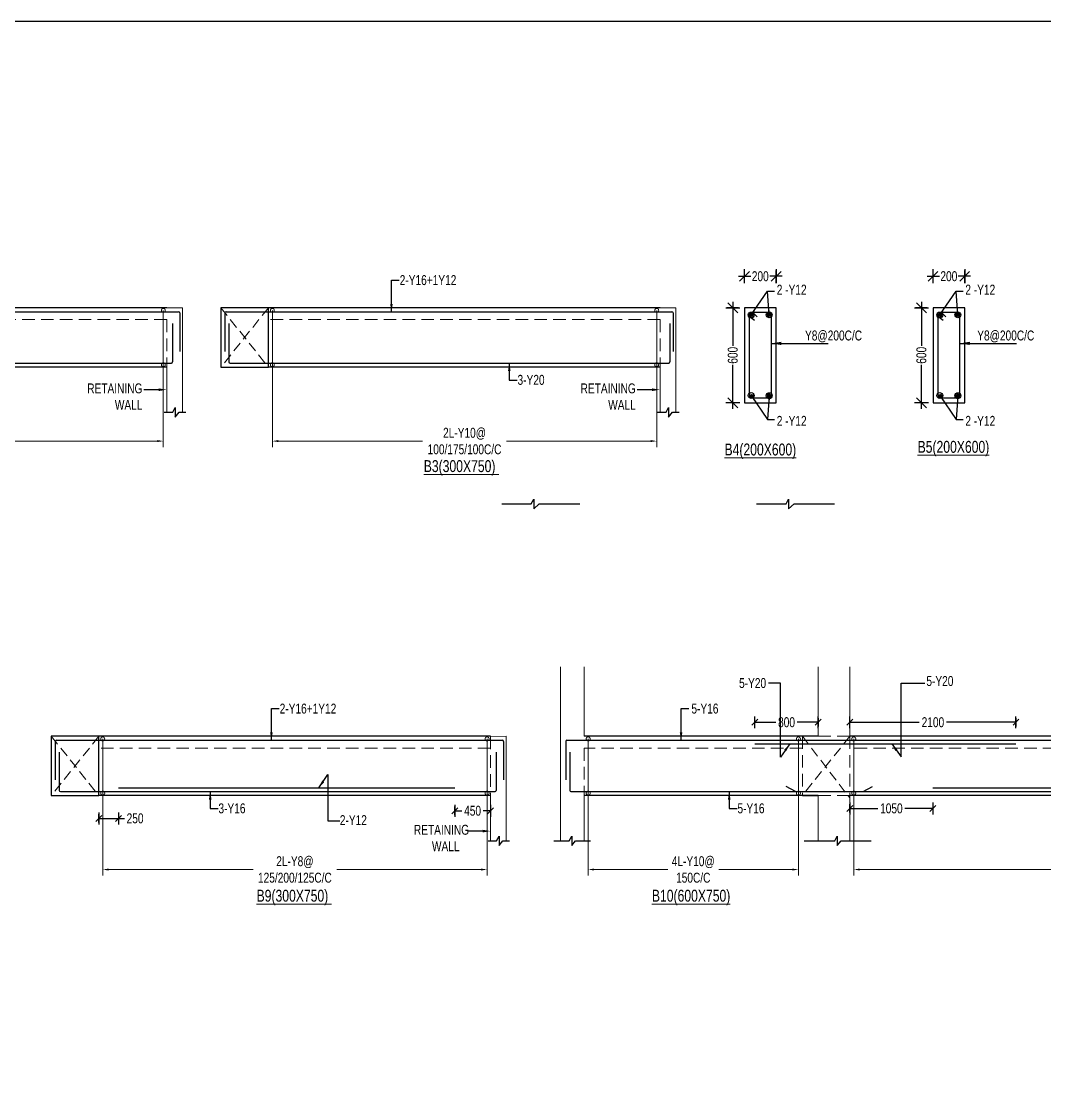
# Model space of a CAD drawing. Header units: millimetres. Extents: x 39642 to 123571, y 2620 to 56435.
# Drawn here: x 56546 to 69481, y 42981 to 56435 of the extents above; entities that cross this region are included whole.
import ezdxf

# ---------------------------------------------------------------- set-up
doc = ezdxf.new("R2010")
doc.units = ezdxf.units.MM
for name, pattern in [('CONTINOUS', [0]), ('CONTINU', [0]), ('HIDDEN', [9.525, 6.35, -3.175])]:
    doc.linetypes.add(name, pattern=pattern)
for name, color, linetype in [('-S-ARROW', 253, 'Continuous'), ('-S-DIM', 251, 'Continuous'), ('-S-FOOT-DIM', 8, 'Continuous'), ('-S-MISC', 8, 'Continuous'), ('-STR-BEAM', 7, 'CONTINU'), ('-STR-REINF', 3, 'Continuous'), ('-STR-TEXT', 6, 'Continuous'), ('BEAM', 7, 'Continuous'), ('dim', 8, 'Continuous'), ('rein', 3, 'Continuous'), ('S- Structural', 5, 'Continuous'), ('Text', 6, 'Continuous')]:
    doc.layers.add(name, color=color, linetype=linetype)
for name, color, linetype, lineweight in [('-S-STIRUP', 11, 'Continuous', 9), ('-STR-COLUMN', 5, 'HIDDEN', 13), ('-STR-RF-DIM', 252, 'CONTINOUS', 20), ('Elevation-1', 41, 'Continuous', 20), ('S-BEAM-IDEN', 2, 'Continuous', 9), ('SEC TEXT', 9, 'Continuous', 18), ('SLAB LINE', 254, 'HIDDEN', 20)]:
    doc.layers.add(name, color=color, linetype=linetype, lineweight=lineweight)
doc.styles.add('BEAM-LS', font='romans.shx', dxfattribs={"width": 0.8})
doc.styles.add('EL', font='swisscl.ttf')
doc.styles.add('SOBHA', font='swisscl.ttf')
doc.styles.add('sobha.sed', font='swisscl.ttf')
doc.dimstyles.new('S-25', dxfattribs={"dimscale": 25, "dimtxt": 2.5, "dimasz": 1.5, "dimexe": 0.25, "dimexo": 0.5, "dimgap": 0.1, "dimtad": 0, "dimdec": 0, "dimrnd": 0.0005, "dimzin": 0, "dimdsep": 46, "dimtxsty": 'SOBHA', "dimblk": 'OBLIQUE', "dimcen": 0.09, "dimclrd": 8, "dimclre": 8, "dimclrt": 6, "dimadec": 0, "dimazin": 0, "dimtfac": 1, "dimtdec": 0, "dimtofl": 0, "dimtmove": 0, "dimatfit": 3, "dimfxl": 0.18, "dimtolj": 1, "dimtzin": 0, "dimlwd": -1, "dimlwe": -1, "dimarcsym": 0})
doc.dimstyles.new('S-25L', dxfattribs={"dimscale": 25, "dimtxt": 2.5, "dimasz": 2.5, "dimexe": 1.5, "dimexo": 1.5, "dimgap": 0.2, "dimtad": 0, "dimdec": 0, "dimrnd": 0.0005, "dimzin": 0, "dimdsep": 46, "dimtxsty": 'sobha.sed', "dimblk": 'OBLIQUE', "dimcen": 0.09, "dimdle": 1.5, "dimclrd": 8, "dimclre": 8, "dimclrt": 6, "dimadec": 0, "dimazin": 0, "dimtfac": 1, "dimtdec": 0, "dimtofl": 0, "dimtmove": 1, "dimatfit": 3, "dimfxl": 0.18, "dimtolj": 1, "dimtzin": 0, "dimlwd": -1, "dimlwe": -1, "dimarcsym": 0})
doc.dimstyles.new('S-50', dxfattribs={"dimscale": 50, "dimtxt": 2.5, "dimasz": 1.25, "dimexe": 1, "dimexo": 1, "dimgap": 0.5, "dimtad": 1, "dimdec": 0, "dimrnd": 0.0005, "dimzin": 0, "dimdsep": 46, "dimtxsty": 'EL', "dimblk": 'ARCHTICK', "dimcen": 0.09, "dimdle": 1.5, "dimclrd": 251, "dimclre": 251, "dimclrt": 6, "dimadec": 0, "dimazin": 0, "dimtfac": 1, "dimtdec": 0, "dimtofl": 0, "dimtmove": 0, "dimatfit": 3, "dimfxl": 2, "dimtolj": 1, "dimtzin": 0, "dimlwd": -1, "dimlwe": -1, "dimarcsym": 0})
doc.dimstyles.new('S-DIM50', dxfattribs={"dimscale": 50, "dimtxt": 2.5, "dimasz": 1.5, "dimexe": 1.5, "dimexo": 1, "dimgap": 0.5, "dimtad": 0, "dimdec": 0, "dimzin": 0, "dimdsep": 46, "dimtxsty": 'SOBHA', "dimcen": 0.09, "dimclrd": 256, "dimclre": 256, "dimclrt": 6, "dimadec": 5, "dimazin": 0, "dimtfac": 1, "dimtdec": 0, "dimtofl": 0, "dimtmove": 0, "dimatfit": 3, "dimfxl": 0.18, "dimtolj": 1, "dimtzin": 0, "dimlwd": -1, "dimlwe": -1, "dimarcsym": 0})
doc.dimstyles.new('STIRUP', dxfattribs={"dimscale": 50, "dimtxt": 2.5, "dimasz": 2.2, "dimexe": 0, "dimexo": 0, "dimgap": 0.5, "dimtad": 0, "dimdec": 0, "dimzin": 0, "dimdsep": 46, "dimtxsty": 'BEAM-LS', "dimblk": 'DOTSMALL', "dimcen": 0.09, "dimclrd": 256, "dimclre": 256, "dimclrt": 256, "dimadec": 5, "dimazin": 0, "dimtfac": 1, "dimtdec": 0, "dimtofl": 0, "dimtmove": 0, "dimatfit": 3, "dimldrblk": 'DOTSMALL', "dimfxl": 0, "dimfxlon": 1, "dimtolj": 1, "dimtzin": 0, "dimlwd": -1, "dimlwe": -1, "dimarcsym": 0})

# ---------------------------------------------------------------- blocks, each defined once
blk = doc.blocks.new('_DotSmall')
at = {"color": 0, "linetype": 'ByBlock', "const_width": 0.5}
blk.add_lwpolyline([(-0.0625, 0, 1), (0.0625, 0, 1)], format="xyb", close=True, dxfattribs=at)
blk = doc.blocks.new('*D26')
at = {"layer": '-S-STIRUP', "ltscale": 100, "transparency": 16777216}
blk.add_line((58341, 52094), (58341, 52781), dxfattribs=at)
at = {"layer": '-S-STIRUP', "linetype": 'CONTINU', "ltscale": 100, "transparency": 16777216, "xscale": 100, "yscale": 100, "zscale": 100}
for p, rotation in [((58341, 52781), 90), ((58341, 52094), 270)]:
    blk.add_blockref('_DotSmall', p, dxfattribs=dict(at, rotation=rotation))
blk = doc.blocks.new('*D28')
at = {"layer": '-STR-RF-DIM', "transparency": 16777216}
for p, q in [((53483, 52175), (53483, 51054)), ((58341, 52130), (58341, 51054)), ((53558, 51129), (55398, 51129)), ((58266, 51129), (56426, 51129))]:
    blk.add_line(p, q, dxfattribs=at)
for points in [[(53558, 51142), (53558, 51117), (53483, 51129)], [(58266, 51142), (58266, 51117), (58341, 51129)]]:
    blk.add_solid(points, dxfattribs=at)
at = {"layer": '-STR-RF-DIM', "color": 6, "transparency": 16777216, "insert": (55912, 51129), "char_height": 125, "attachment_point": 5, "style": 'SOBHA'}
blk.add_mtext('\\A1;2L-Y8@200C/C', dxfattribs=at)
blk = doc.blocks.new('*D29')
at = {"layer": '-S-STIRUP', "ltscale": 100, "transparency": 16777216}
blk.add_line((64577, 52094), (64577, 52781), dxfattribs=at)
at = {"layer": '-S-STIRUP', "linetype": 'CONTINU', "ltscale": 100, "transparency": 16777216, "xscale": 100, "yscale": 100, "zscale": 100}
for p, rotation in [((64577, 52781), 90), ((64577, 52094), 270)]:
    blk.add_blockref('_DotSmall', p, dxfattribs=dict(at, rotation=rotation))
blk = doc.blocks.new('*D30')
at = {"layer": '-S-STIRUP', "ltscale": 100, "transparency": 16777216}
blk.add_line((59719, 52094), (59719, 52781), dxfattribs=at)
at = {"layer": '-S-STIRUP', "linetype": 'CONTINU', "ltscale": 100, "transparency": 16777216, "xscale": 100, "yscale": 100, "zscale": 100}
for p, rotation in [((59719, 52781), 90), ((59719, 52094), 270)]:
    blk.add_blockref('_DotSmall', p, dxfattribs=dict(at, rotation=rotation))
blk = doc.blocks.new('_ArchTick')
at = {"color": 0, "linetype": 'ByBlock', "const_width": 0.15}
blk.add_lwpolyline([(-0.5, -0.5), (0.5, 0.5)], dxfattribs=at)
blk = doc.blocks.new('*D31')
at = {"layer": '-STR-RF-DIM', "transparency": 16777216}
for p, q in [((59719, 52175), (59719, 51054)), ((64577, 52130), (64577, 51054)), ((59794, 51129), (61618, 51129)), ((64502, 51129), (62677, 51129))]:
    blk.add_line(p, q, dxfattribs=at)
for points in [[(59794, 51142), (59794, 51117), (59719, 51129)], [(64502, 51142), (64502, 51117), (64577, 51129)]]:
    blk.add_solid(points, dxfattribs=at)
at = {"layer": '-STR-RF-DIM', "color": 6, "transparency": 16777216, "insert": (62148, 51129), "char_height": 125, "attachment_point": 5, "style": 'SOBHA'}
blk.add_mtext('\\A1;2L-Y10@\\P100/175/100C/C', dxfattribs=at)
blk = doc.blocks.new('_Oblique')
at = {"color": 0, "linetype": 'ByBlock', "lineweight": -2}
for p, q in [((-0.5, -0.5), (0.5, 0.5)), ((0, 0.71), (0, -0.71))]:
    blk.add_line(p, q, dxfattribs=at)
blk = doc.blocks.new('*D9')
at = {"layer": '-S-FOOT-DIM', "color": 8, "transparency": 16777216}
for p, q in [((25416254.1, 12212074.9), (25416332, 12212074.9)), ((25416529.1, 12212074.9), (25416451.1, 12212074.9))]:
    blk.add_line(p, q, dxfattribs=at)
at = {"layer": '-S-FOOT-DIM', "color": 8, "linetype": 'Continuous', "transparency": 16777216}
for p, q in [((25416291.6, 12212032), (25416291.6, 12212112.4)), ((25416491.6, 12212032), (25416491.6, 12212112.4))]:
    blk.add_line(p, q, dxfattribs=at)
at = {"layer": '-S-FOOT-DIM', "color": 8, "transparency": 16777216, "xscale": 62.5, "yscale": 62.5, "zscale": 62.5, "rotation": 180}
blk.add_blockref('_Oblique', (25416291.6, 12212074.9), dxfattribs=at)
at = {"layer": '-S-FOOT-DIM', "color": 8, "transparency": 16777216, "xscale": 62.5, "yscale": 62.5, "zscale": 62.5}
blk.add_blockref('_Oblique', (25416491.6, 12212074.9), dxfattribs=at)
at = {"layer": '-S-FOOT-DIM', "color": 6, "transparency": 16777216, "insert": (25416391.6, 12212074.9), "char_height": 62.5, "attachment_point": 5, "style": 'sobha.sed'}
blk.add_mtext('\\A1;200', dxfattribs=at)
blk = doc.blocks.new('*D8')
at = {"layer": '-S-FOOT-DIM', "color": 8, "linetype": 'Continuous', "transparency": 16777216}
for p, q in [((25416254.1, 12211875.7), (25416180.5, 12211875.7)), ((25416254.1, 12211275.7), (25416180.5, 12211275.7))]:
    blk.add_line(p, q, dxfattribs=at)
at = {"layer": '-S-FOOT-DIM', "color": 8, "transparency": 16777216}
for p, q in [((25416218, 12211913.2), (25416218, 12211635.5)), ((25416218, 12211238.2), (25416218, 12211516))]:
    blk.add_line(p, q, dxfattribs=at)
at = {"layer": '-S-FOOT-DIM', "color": 8, "transparency": 16777216, "xscale": 62.5, "yscale": 62.5, "zscale": 62.5}
for p, rotation in [((25416218, 12211875.7), 90), ((25416218, 12211275.7), 270)]:
    blk.add_blockref('_Oblique', p, dxfattribs=dict(at, rotation=rotation))
at = {"layer": '-S-FOOT-DIM', "color": 6, "transparency": 16777216, "insert": (25416218, 12211575.7), "char_height": 62.5, "attachment_point": 5, "rotation": 90, "style": 'sobha.sed'}
blk.add_mtext('\\A1;600', dxfattribs=at)
blk = doc.blocks.new('*D10')
at = {"layer": '-S-FOOT-DIM', "color": 8, "linetype": 'Continuous', "transparency": 16777216}
for p, q in [((117.8, 1091.7), (117.8, 1172.1)), ((317.8, 1091.7), (317.8, 1172.1))]:
    blk.add_line(p, q, dxfattribs=at)
at = {"layer": '-S-FOOT-DIM', "color": 8, "transparency": 16777216}
for p, q in [((80.3, 1134.6), (158.2, 1134.6)), ((355.3, 1134.6), (277.4, 1134.6))]:
    blk.add_line(p, q, dxfattribs=at)
at = {"layer": '-S-FOOT-DIM', "color": 8, "transparency": 16777216, "xscale": 62.5, "yscale": 62.5, "zscale": 62.5, "rotation": 180}
blk.add_blockref('_Oblique', (117.8, 1134.6), dxfattribs=at)
at = {"layer": '-S-FOOT-DIM', "color": 8, "transparency": 16777216, "xscale": 62.5, "yscale": 62.5, "zscale": 62.5}
blk.add_blockref('_Oblique', (317.8, 1134.6), dxfattribs=at)
at = {"layer": '-S-FOOT-DIM', "color": 6, "transparency": 16777216, "insert": (217.8, 1134.6), "char_height": 62.5, "attachment_point": 5, "style": 'sobha.sed'}
blk.add_mtext('\\A1;200', dxfattribs=at)
blk = doc.blocks.new('*D11')
at = {"layer": '-S-FOOT-DIM', "color": 8, "transparency": 16777216}
for p, q in [((44.2, 972.9), (44.2, 695.2)), ((44.2, 297.9), (44.2, 575.7))]:
    blk.add_line(p, q, dxfattribs=at)
at = {"layer": '-S-FOOT-DIM', "color": 8, "linetype": 'Continuous', "transparency": 16777216}
for p, q in [((80.3, 935.4), (6.7, 935.4)), ((80.3, 335.4), (6.7, 335.4))]:
    blk.add_line(p, q, dxfattribs=at)
at = {"layer": '-S-FOOT-DIM', "color": 8, "transparency": 16777216, "xscale": 62.5, "yscale": 62.5, "zscale": 62.5}
for p, rotation in [((44.2, 935.4), 90), ((44.2, 335.4), 270)]:
    blk.add_blockref('_Oblique', p, dxfattribs=dict(at, rotation=rotation))
at = {"layer": '-S-FOOT-DIM', "color": 6, "transparency": 16777216, "insert": (44.2, 635.4), "char_height": 62.5, "attachment_point": 5, "rotation": 90, "style": 'sobha.sed'}
blk.add_mtext('\\A1;600', dxfattribs=at)
blk = doc.blocks.new('*D60')
at = {"layer": '-S-STIRUP', "ltscale": 100, "transparency": 16777216}
blk.add_line((62433, 46679), (62433, 47365), dxfattribs=at)
at = {"layer": '-S-STIRUP', "linetype": 'CONTINU', "ltscale": 100, "transparency": 16777216, "xscale": 100, "yscale": 100, "zscale": 100}
for p, rotation in [((62433, 47365), 90), ((62433, 46679), 270)]:
    blk.add_blockref('_DotSmall', p, dxfattribs=dict(at, rotation=rotation))
blk = doc.blocks.new('*D61')
at = {"layer": '-S-STIRUP', "ltscale": 100, "transparency": 16777216}
blk.add_line((57575, 46679), (57575, 47365), dxfattribs=at)
at = {"layer": '-S-STIRUP', "linetype": 'CONTINU', "ltscale": 100, "transparency": 16777216, "xscale": 100, "yscale": 100, "zscale": 100}
for p, rotation in [((57575, 47365), 90), ((57575, 46679), 270)]:
    blk.add_blockref('_DotSmall', p, dxfattribs=dict(at, rotation=rotation))
blk = doc.blocks.new('*D62')
at = {"layer": '-STR-RF-DIM', "transparency": 16777216}
for p, q in [((57575, 46760), (57575, 45639)), ((62433, 46714), (62433, 45639)), ((57650, 45714), (59475, 45714)), ((62358, 45714), (60534, 45714))]:
    blk.add_line(p, q, dxfattribs=at)
for points in [[(57650, 45726), (57650, 45701), (57575, 45714)], [(62358, 45726), (62358, 45701), (62433, 45714)]]:
    blk.add_solid(points, dxfattribs=at)
at = {"layer": '-STR-RF-DIM', "color": 6, "transparency": 16777216, "insert": (60004, 45714), "char_height": 125, "attachment_point": 5, "style": 'SOBHA'}
blk.add_mtext('\\A1;2L-Y8@\\P125/200/125C/C', dxfattribs=at)
blk = doc.blocks.new('*D63')
at = {"layer": '-S-DIM', "transparency": 16777216}
for p, q in [((62025, 46531), (62025, 46381)), ((62025, 46456), (62115, 46456)), ((62475, 46456), (62385, 46456)), ((62475, 46531), (62475, 46381))]:
    blk.add_line(p, q, dxfattribs=at)
at = {"layer": '-S-DIM', "transparency": 16777216, "xscale": 75, "yscale": 75, "zscale": 75, "rotation": 180}
blk.add_blockref('_Oblique', (62025, 46456), dxfattribs=at)
at = {"layer": '-S-DIM', "transparency": 16777216, "xscale": 75, "yscale": 75, "zscale": 75}
blk.add_blockref('_Oblique', (62475, 46456), dxfattribs=at)
at = {"layer": '-S-DIM', "color": 6, "transparency": 16777216, "insert": (62250, 46456), "char_height": 125, "attachment_point": 5, "style": 'SOBHA'}
blk.add_mtext('\\A1;450', dxfattribs=at)
blk = doc.blocks.new('*D64')
at = {"layer": '-S-DIM', "transparency": 16777216}
for p, q in [((57525, 46435), (57525, 46285)), ((57775, 46435), (57775, 46285)), ((57525, 46360), (57775, 46360)), ((57775, 46360), (57850, 46360))]:
    blk.add_line(p, q, dxfattribs=at)
at = {"layer": '-S-DIM', "transparency": 16777216, "xscale": 75, "yscale": 75, "zscale": 75, "rotation": 180}
blk.add_blockref('_Oblique', (57525, 46360), dxfattribs=at)
at = {"layer": '-S-DIM', "transparency": 16777216, "xscale": 75, "yscale": 75, "zscale": 75}
blk.add_blockref('_Oblique', (57775, 46360), dxfattribs=at)
at = {"layer": '-S-DIM', "color": 6, "transparency": 16777216, "insert": (57984, 46360), "char_height": 125, "attachment_point": 5, "style": 'SOBHA'}
blk.add_mtext('\\A1;250', dxfattribs=at)
blk = doc.blocks.new('A$Cd5a942ff')
at = {"layer": '-S-ARROW'}
blk.add_lwpolyline([(187, 0), (0, 0), (0, 0)], dxfattribs=at)
blk.add_solid([(187, -17), (287, 0), (187, 17)], dxfattribs=at)
blk = doc.blocks.new('*D66')
at = {"layer": '-S-STIRUP', "ltscale": 100, "transparency": 16777216}
blk.add_line((67068, 46679), (67068, 47365), dxfattribs=at)
at = {"layer": '-S-STIRUP', "linetype": 'CONTINU', "ltscale": 100, "transparency": 16777216, "xscale": 100, "yscale": 100, "zscale": 100}
for p, rotation in [((67068, 47365), 90), ((67068, 46679), 270)]:
    blk.add_blockref('_DotSmall', p, dxfattribs=dict(at, rotation=rotation))
blk = doc.blocks.new('*D67')
at = {"layer": '-STR-RF-DIM', "transparency": 16777216}
for p, q in [((67068, 46760), (67068, 45639)), ((74926, 46714), (74926, 45639)), ((67143, 45714), (70467, 45714)), ((74851, 45714), (71526, 45714))]:
    blk.add_line(p, q, dxfattribs=at)
for points in [[(67143, 45726), (67143, 45701), (67068, 45714)], [(74851, 45726), (74851, 45701), (74926, 45714)]]:
    blk.add_solid(points, dxfattribs=at)
at = {"layer": '-STR-RF-DIM', "color": 6, "transparency": 16777216, "insert": (70997, 45714), "char_height": 125, "attachment_point": 5, "style": 'SOBHA'}
blk.add_mtext('\\A1;4L-Y12@\\P100/125/100C/C', dxfattribs=at)
blk = doc.blocks.new('*D68')
at = {"layer": '-S-DIM', "transparency": 16777216}
for p, q in [((67018, 47500), (67018, 47650)), ((69118, 47500), (69118, 47650)), ((67018, 47575), (67894, 47575)), ((69118, 47575), (68241, 47575))]:
    blk.add_line(p, q, dxfattribs=at)
at = {"layer": '-S-DIM', "transparency": 16777216, "xscale": 75, "yscale": 75, "zscale": 75, "rotation": 180}
blk.add_blockref('_Oblique', (67018, 47575), dxfattribs=at)
at = {"layer": '-S-DIM', "transparency": 16777216, "xscale": 75, "yscale": 75, "zscale": 75}
blk.add_blockref('_Oblique', (69118, 47575), dxfattribs=at)
at = {"layer": '-S-DIM', "color": 6, "transparency": 16777216, "insert": (68068, 47575), "char_height": 125, "attachment_point": 5, "style": 'SOBHA'}
blk.add_mtext('\\A1;2100', dxfattribs=at)
blk = doc.blocks.new('*D70')
at = {"layer": '-S-DIM', "transparency": 16777216}
for p, q in [((67018, 46561), (67018, 46411)), ((68068, 46561), (68068, 46411)), ((67018, 46486), (67371, 46486)), ((68068, 46486), (67715, 46486))]:
    blk.add_line(p, q, dxfattribs=at)
at = {"layer": '-S-DIM', "transparency": 16777216, "xscale": 75, "yscale": 75, "zscale": 75, "rotation": 180}
blk.add_blockref('_Oblique', (67018, 46486), dxfattribs=at)
at = {"layer": '-S-DIM', "transparency": 16777216, "xscale": 75, "yscale": 75, "zscale": 75}
blk.add_blockref('_Oblique', (68068, 46486), dxfattribs=at)
at = {"layer": '-S-DIM', "color": 6, "transparency": 16777216, "insert": (67543, 46486), "char_height": 125, "attachment_point": 5, "style": 'SOBHA'}
blk.add_mtext('\\A1;1050', dxfattribs=at)
blk = doc.blocks.new('*D42')
at = {"layer": '-S-STIRUP', "ltscale": 100, "transparency": 16777216}
blk.add_line((66368, 46679), (66368, 47365), dxfattribs=at)
at = {"layer": '-S-STIRUP', "linetype": 'CONTINU', "ltscale": 100, "transparency": 16777216, "xscale": 100, "yscale": 100, "zscale": 100}
for p, rotation in [((66368, 47365), 90), ((66368, 46679), 270)]:
    blk.add_blockref('_DotSmall', p, dxfattribs=dict(at, rotation=rotation))
blk = doc.blocks.new('*D43')
at = {"layer": '-S-STIRUP', "ltscale": 100, "transparency": 16777216}
blk.add_line((63711, 46679), (63711, 47365), dxfattribs=at)
at = {"layer": '-S-STIRUP', "linetype": 'CONTINU', "ltscale": 100, "transparency": 16777216, "xscale": 100, "yscale": 100, "zscale": 100}
for p, rotation in [((63711, 47365), 90), ((63711, 46679), 270)]:
    blk.add_blockref('_DotSmall', p, dxfattribs=dict(at, rotation=rotation))
blk = doc.blocks.new('*D44')
at = {"layer": '-STR-RF-DIM', "transparency": 16777216}
for p, q in [((63711, 46760), (63711, 45639)), ((66368, 46714), (66368, 45639)), ((63786, 45714), (64718, 45714)), ((66293, 45714), (65361, 45714))]:
    blk.add_line(p, q, dxfattribs=at)
for points in [[(63786, 45726), (63786, 45701), (63711, 45714)], [(66293, 45726), (66293, 45701), (66368, 45714)]]:
    blk.add_solid(points, dxfattribs=at)
at = {"layer": '-STR-RF-DIM', "color": 6, "transparency": 16777216, "insert": (65039, 45714), "char_height": 125, "attachment_point": 5, "style": 'SOBHA'}
blk.add_mtext('\\A1;4L-Y10@\\P150C/C', dxfattribs=at)
blk = doc.blocks.new('*D45')
at = {"layer": '-S-DIM', "transparency": 16777216}
for p, q in [((65818, 47500), (65818, 47650)), ((66618, 47500), (66618, 47650)), ((65818, 47575), (66083, 47575)), ((66618, 47575), (66352, 47575))]:
    blk.add_line(p, q, dxfattribs=at)
at = {"layer": '-S-DIM', "transparency": 16777216, "xscale": 75, "yscale": 75, "zscale": 75, "rotation": 180}
blk.add_blockref('_Oblique', (65818, 47575), dxfattribs=at)
at = {"layer": '-S-DIM', "transparency": 16777216, "xscale": 75, "yscale": 75, "zscale": 75}
blk.add_blockref('_Oblique', (66618, 47575), dxfattribs=at)
at = {"layer": '-S-DIM', "color": 6, "transparency": 16777216, "insert": (66218, 47575), "char_height": 125, "attachment_point": 5, "style": 'SOBHA'}
blk.add_mtext('\\A1;800', dxfattribs=at)
blk = doc.blocks.new('TTRT')
at = {"layer": 'rein', "ltscale": 3000}
for points in [[(25416345.2, 12211830.3, -1), (25416323.4, 12211830.3, -1)], [(25416459.1, 12211831.2, -1), (25416437.3, 12211831.2, -1)], [(25416350.2, 12211317.2, -1), (25416328.4, 12211317.2, -1)], [(25416458.1, 12211320.2, -1), (25416436.3, 12211320.2, -1)]]:
    blk.add_hatch(color=256, dxfattribs=at).paths.add_polyline_path(points)
at = {"layer": 'BEAM', "ltscale": 0.05, "elevation": 0}
blk.add_lwpolyline([(25416291.6, 12211275.7), (25416491.6, 12211275.7), (25416491.6, 12211875.7), (25416291.6, 12211875.7)], close=True, dxfattribs=at)
at = {"layer": 'rein', "ltscale": 3000}
for p, q in [((25416321.6, 12211823.7, 0), (25416355.2, 12211797.4, 0)), ((25416343.9, 12211845.7, 0), (25416372.2, 12211819.4, 0))]:
    blk.add_line(p, q, dxfattribs=at)
at = {"layer": 'rein', "ltscale": 3000, "elevation": 0}
blk.add_lwpolyline([(25416341.6, 12211305.7), (25416441.6, 12211305.7, 0.414214), (25416461.6, 12211325.7), (25416461.6, 12211825.7, 0.414214), (25416441.6, 12211845.7), (25416341.6, 12211845.7), (25416321.6, 12211825.7), (25416321.6, 12211325.7, 0.414214)], format="xyb", close=True, dxfattribs=at)
at = {"layer": 'rein', "ltscale": 3000}
for centre in [(25416334.3, 12211830.3, 0), (25416448.2, 12211831.2, 0), (25416339.3, 12211317.2, 0), (25416447.2, 12211320.2, 0)]:
    blk.add_circle(centre, 10.9, dxfattribs=at)
at = {"layer": 'SEC TEXT', "color": 1, "linetype": 'ByBlock', "style": 'sobha.sed'}
blk.add_text('%%UB4(200X600)', height=75, rotation=359.98928, dxfattribs=at).set_placement((25416165.6, 12210942.7, 0))
at = {"layer": 'Text', "ltscale": 3000, "char_height": 62.5, "style": 'SOBHA'}
for s, insert, width, attachment_point in [('2 -Y12', (25416590.2, 12212021.7, 0), 363.273, 2), ('Y8@200C/C', (25416854.6, 12211732, 0), 413.273, 2), ('2 -Y12', (25416590.2, 12211129.8, 0), 363.273, 8)]:
    blk.add_mtext(s, dxfattribs=dict(at, insert=insert, width=width, attachment_point=attachment_point))
at = {"layer": '-S-FOOT-DIM'}
dim = blk.add_linear_dim(base=(25416291.6, 12212074.9, 0), p1=(25416491.6, 12211994.5, 0), p2=(25416291.6, 12211994.5, 0), dimstyle='S-25L', dxfattribs=at)
dim.commit()
dim.dimension.update_dxf_attribs({"geometry": '*D9', "text_midpoint": (25416391.6, 12212074.9, 0)})
dim = blk.add_linear_dim(base=(25416218, 12211875.7, 0), p1=(25416291.6, 12211275.7, 0), p2=(25416291.6, 12211875.7, 0), angle=90, dimstyle='S-25L', dxfattribs=at)
dim.commit()
dim.dimension.update_dxf_attribs({"geometry": '*D8', "text_midpoint": (25416218, 12211575.7, 0)})
at = {"layer": 'dim', "ltscale": 3000}
for points in [[(25416334.3, 12211830.3, 0), (25416437.1, 12211981.2, 0), (25416481.5, 12211981.2, 0)], [(25416448.2, 12211831.2, 0), (25416437.1, 12211981.2, 0), (25416481.5, 12211981.2, 0)], [(25416334.3, 12211321.2, 0), (25416437.1, 12211170.3, 0), (25416481.5, 12211170.3, 0)], [(25416448.2, 12211320.3, 0), (25416437.1, 12211170.3, 0), (25416481.5, 12211170.3, 0)]]:
    blk.add_leader(points, dimstyle='S-25', override={"dimasz": 1.5, "dimldrblk": 'DotBlank'}, dxfattribs=at)
at = {"layer": 'dim', "color": 8}
blk.add_leader([(25416461.6, 12211650.7, -54609.3), (25416809.3, 12211650.6, -54609.3), (25416819.9, 12211650.7, -54609.3)], dimstyle='S-25L', dxfattribs=at)
blk = doc.blocks.new('A$C0dac4173')
at = {"layer": 'rein', "ltscale": 3000}
for points in [[(171.4, 890, -1), (149.6, 890, -1)], [(285.3, 890.9, -1), (263.5, 890.9, -1)], [(176.4, 376.9, -1), (154.6, 376.9, -1)], [(284.3, 379.9, -1), (262.5, 379.9, -1)]]:
    blk.add_hatch(color=256, dxfattribs=at).paths.add_polyline_path(points)
at = {"layer": 'BEAM', "ltscale": 0.05, "elevation": 0}
blk.add_lwpolyline([(117.8, 335.4), (317.8, 335.4), (317.8, 935.4), (117.8, 935.4)], close=True, dxfattribs=at)
at = {"layer": 'rein', "ltscale": 3000}
for p, q in [((147.8, 883.4, 0), (181.4, 857.1, 0)), ((170.2, 905.4, 0), (198.5, 879.1, 0))]:
    blk.add_line(p, q, dxfattribs=at)
at = {"layer": 'rein', "ltscale": 3000, "elevation": 0}
blk.add_lwpolyline([(167.8, 365.4), (267.8, 365.4, 0.414214), (287.8, 385.4), (287.8, 885.4, 0.414214), (267.8, 905.4), (167.8, 905.4), (147.8, 885.4), (147.8, 385.4, 0.414214)], format="xyb", close=True, dxfattribs=at)
at = {"layer": 'rein', "ltscale": 3000}
for centre in [(160.5, 890, 0), (274.4, 890.9, 0), (165.5, 376.9, 0), (273.4, 379.9, 0)]:
    blk.add_circle(centre, 10.9, dxfattribs=at)
at = {"layer": 'SEC TEXT', "color": 1, "linetype": 'ByBlock', "style": 'sobha.sed'}
blk.add_text('%%UB5(200X600)', height=75, rotation=359.98928, dxfattribs=at).set_placement((20.1, 19.2, 0))
at = {"layer": 'Text', "ltscale": 3000, "char_height": 62.5, "style": 'SOBHA'}
for s, insert, width, attachment_point in [('2 -Y12', (416.4, 1081.4, 0), 363.273, 2), ('Y8@200C/C', (577.4, 791.7, 0), 413.273, 2), ('2 -Y12', (416.4, 189.5, 0), 363.273, 8)]:
    blk.add_mtext(s, dxfattribs=dict(at, insert=insert, width=width, attachment_point=attachment_point))
at = {"layer": '-S-FOOT-DIM'}
dim = blk.add_linear_dim(base=(117.8, 1134.6, 0), p1=(317.8, 1054.2, 0), p2=(117.8, 1054.2, 0), dimstyle='S-25L', dxfattribs=at)
dim.commit()
dim.dimension.update_dxf_attribs({"geometry": '*D10', "text_midpoint": (217.8, 1134.6, 0)})
dim = blk.add_linear_dim(base=(44.2, 935.4, 0), p1=(117.8, 335.4, 0), p2=(117.8, 935.4, 0), angle=90, dimstyle='S-25L', dxfattribs=at)
dim.commit()
dim.dimension.update_dxf_attribs({"geometry": '*D11', "text_midpoint": (44.2, 635.4, 0)})
at = {"layer": 'dim', "ltscale": 3000}
for points in [[(160.5, 890, 0), (263.4, 1040.9, 0), (307.7, 1040.9, 0)], [(274.4, 890.9, 0), (263.4, 1040.9, 0), (307.7, 1040.9, 0)], [(160.5, 380.9, 0), (263.4, 230, 0), (307.7, 230, 0)], [(274.4, 380, 0), (263.4, 230, 0), (307.7, 230, 0)]]:
    blk.add_leader(points, dimstyle='S-25', override={"dimasz": 1.5, "dimldrblk": 'DotBlank'}, dxfattribs=at)
at = {"layer": 'dim', "color": 8}
blk.add_leader([(287.8, 710.4, -54609.3), (635.5, 710.3, -54609.3), (646.1, 710.4, -54609.3)], dimstyle='S-25L', dxfattribs=at)

msp = doc.modelspace()

# ---------------------------------------------------------------- linework, layer by layer
at = {"layer": '-S-ARROW', "elevation": 178586.6}
for points in [[(58283.2, 51778.5), (58096.5, 51778.5), (58096.5, 51778.5)], [(64518.7, 51778.5), (64332.1, 51778.5), (64332.1, 51778.5)]]:
    msp.add_lwpolyline(points, dxfattribs=at)
at = {"layer": '-S-ARROW'}
for points in [[(58283.2, 51761.9, 178586.6), (58383.2, 51778.5, 178586.6), (58283.2, 51795.2, 178586.6)], [(64518.7, 51761.9, 178586.6), (64618.7, 51778.5, 178586.6), (64518.7, 51795.2, 178586.6)]]:
    msp.add_solid(points, dxfattribs=at)
at = {"layer": '-S-MISC', "linetype": 'ByBlock', "ltscale": 1000}
for points, elevation in [([(58352.7, 51493.3), (58461, 51493.5), (58491.9, 51553.1), (58491.9, 51433), (58541.7, 51493.5), (58625, 51493.5)], 178586.6), ([(64588.3, 51493.3), (64696.6, 51493.5), (64727.4, 51553.1), (64727.4, 51433), (64777.3, 51493.5), (64860.5, 51493.5)], 178586.6), ([(62618.6, 50335.3), (62991.4, 50335.3), (63022.3, 50395), (63022.3, 50274.8), (63092.6, 50335.3), (63603.7, 50335.3)], 0), ([(65838.9, 50335.3), (66211.8, 50335.3), (66242.6, 50395), (66242.6, 50274.8), (66313, 50335.3), (66824.1, 50335.3)], 0), ([(62444.8, 46077.8), (62553, 46077.9), (62583.9, 46137.6), (62583.9, 46017.4), (62633.8, 46077.9), (62717, 46077.9)], 0), ([(63277.8, 46076.6), (63471.9, 46077.5), (63502.7, 46137.2), (63502.7, 46017), (63552.6, 46077.5), (63741.7, 46077.5)], 0), ([(66440.1, 46075.6), (66828.3, 46077.5), (66859.2, 46137.2), (66859.2, 46017), (66909, 46077.5), (67287.3, 46077.5)], 0)]:
    msp.add_lwpolyline(points, dxfattribs=dict(at, elevation=elevation))
at = {"layer": '-STR-BEAM'}
for p, q in [((58383.2, 52814, 178586.6), (53433.2, 52814, 178586.6)), ((64618.7, 52814, 178586.6), (59668.7, 52814, 178586.6)), ((58383.2, 52064, 178586.6), (53433.2, 52064, 178586.6)), ((64618.7, 52064, 178586.6), (59668.7, 52064, 178586.6)), ((62475.2, 47398.4, 0), (57525.2, 47398.4, 0)), ((66617.8, 47398.4, 0), (63661.3, 47398.4, 0)), ((66617.8, 47398.4, 0), (66417.8, 47398.4, 0)), ((74967.8, 47398.4, 0), (67017.8, 47398.4, 0)), ((62475.2, 46648.4, 0), (57525.2, 46648.4, 0)), ((66617.8, 46648.4, 0), (63661.3, 46648.4, 0)), ((66417.8, 46648.4, 0), (66617.8, 46648.4, 0)), ((74967.8, 46648.4, 0), (67017.8, 46648.4, 0))]:
    msp.add_line(p, q, dxfattribs=at)
for points, elevation in [([(59668.7, 52814), (59068.7, 52814), (59068.7, 52064), (59668.7, 52064), (59668.7, 52814)], 178586.6), ([(57525.2, 47398.4), (56925.2, 47398.4), (56925.2, 46648.4), (57525.2, 46648.4), (57525.2, 47398.4)], 0)]:
    msp.add_lwpolyline(points, dxfattribs=dict(at, elevation=elevation))
at = {"layer": '-STR-COLUMN', "linetype": 'Continuous', "ltscale": 10}
for p, q in [((58383.2, 52814, 178586.6), (58583.2, 52814, 178586.6)), ((58583.2, 51493.1, 178586.6), (58583.2, 52814, 178586.6)), ((64618.7, 52814, 178586.6), (64818.8, 52814.1, 178586.6)), ((64818.7, 51493.1, 178586.6), (64818.8, 52814.1, 178586.6)), ((58383.2, 52064, 178586.6), (58383.2, 51493.1, 178586.6)), ((64618.7, 52064, 178586.6), (64618.7, 51493.1, 178586.6)), ((63361.7, 48277.5, 0), (63361.7, 46077.5, 0)), ((63661.3, 48277.5, 0), (63661.3, 47398.4, 0)), ((66617.8, 47398.4, 0), (66617.8, 48277.5, 0)), ((67017.8, 48277.5, 0), (67017.8, 47398.4, 0)), ((62475.2, 47395.7, 0), (62675.2, 47400.5, 0)), ((62675.2, 46077.5, 0), (62675.2, 47400.5, 0)), ((62475.2, 46648.4, 0), (62475.2, 46077.5, 0)), ((63661.3, 46648.4, 0), (63661.3, 46077.5, 0)), ((66617.8, 46648.4, 0), (66617.8, 46077.5, 0)), ((67017.8, 46648.4, 0), (67017.8, 46077.5, 0))]:
    msp.add_line(p, q, dxfattribs=at)
at = {"layer": '-STR-REINF', "ltscale": 10}
for p, q in [((52898.9, 52764, 178586.6), (58533.2, 52764, 178586.6)), ((58548.1, 52749, 178586.6), (58548.1, 52263.3, 178586.6)), ((59119.4, 52749, 178586.6), (59119.4, 52263.3, 178586.6)), ((59134.4, 52764, 178586.6), (64768.7, 52764, 178586.6)), ((64783.6, 52749, 178586.6), (64783.6, 52263.3, 178586.6)), ((58457.6, 52614.6, 178586.6), (58457.6, 52129, 178586.6)), ((59169.4, 52614.6, 178586.6), (59169.4, 52129, 178586.6)), ((64743.2, 52614.6, 178586.6), (64743.2, 52129, 178586.6)), ((52948.9, 52114, 178586.6), (58442.6, 52114, 178586.6)), ((59184.4, 52114, 178586.6), (64728.2, 52114, 178586.6)), ((56975.9, 47333.4, 0), (56975.9, 46847.7, 0)), ((56990.9, 47348.4, 0), (62625.2, 47348.4, 0)), ((62640.1, 47333.4, 0), (62640.1, 46847.7, 0)), ((63427.4, 47333.4, 0), (63427.4, 46847.7, 0)), ((69118.2, 47297.9, 0), (65817.8, 47297.9, 0)), ((57025.9, 47199.1, 0), (57025.9, 46713.4, 0)), ((62549.6, 47199.1, 0), (62549.6, 46713.4, 0)), ((63477.4, 47199.1, 0), (63477.4, 46713.4, 0)), ((57040.9, 46698.4, 0), (62534.6, 46698.4, 0)), ((57775.2, 46748.3, 0), (62025.1, 46748.3, 0)), ((68067.8, 46748.3, 0), (74367.8, 46748.3, 0))]:
    msp.add_line(p, q, dxfattribs=at)
at = {"layer": '-STR-REINF', "ltscale": 10, "elevation": 0}
for points in [[(66330.4, 46698.4), (66212.7, 46763.4)], [(67185.5, 46698.4), (67303.2, 46763.4)]]:
    msp.add_lwpolyline(points, dxfattribs=at)
at = {"layer": '-STR-REINF', "ltscale": 10}
for points in [[(63442.4, 47348.4, 0), (66683.5, 47348.4, 0), (75317.8, 47348.4, 0)], [(63492.4, 46698.4, 0), (67185.5, 46698.4, 0)], [(66330.4, 46698.4, 0), (75227.2, 46698.4, 0)]]:
    msp.add_polyline3d(points, dxfattribs=at)
for centre, start, end in [((58533.1, 52749, 178586.6), 0, 90), ((59134.4, 52749, 178586.6), 90, 180), ((64768.6, 52749, 178586.6), 0, 90), ((58442.6, 52129, 178586.6), 270, 0), ((59184.4, 52129, 178586.6), 180, 270), ((64728.2, 52129, 178586.6), 270, 0), ((56990.9, 47333.4, 0), 90, 180), ((62625.1, 47333.4, 0), 0, 90), ((63442.4, 47333.4, 0), 90, 180), ((57040.9, 46713.4, 0), 180, 270), ((62534.6, 46713.4, 0), 270, 0), ((63492.4, 46713.4, 0), 180, 270)]:
    msp.add_arc(centre, 15, start, end, dxfattribs=at)
at = {"layer": 'S- Structural', "ltscale": 20}
msp.add_lwpolyline([(39641.8, 56435.3), (122100, 56435.3), (123571.4, 2619.6), (40108.6, 2802.5)], close=True, dxfattribs=at)
at = {"layer": 'S-BEAM-IDEN', "color": 9, "linetype": 'HIDDEN', "ltscale": 20}
for p, q in [((59068.7, 52814, 178586.6), (59668.7, 52064, 178586.6)), ((59668.7, 52814, 178586.6), (59068.7, 52064, 178586.6)), ((56925.2, 47398.4, 0), (57525.2, 46648.4, 0)), ((57525.2, 47398.4, 0), (56925.2, 46648.4, 0)), ((66417.8, 47398.4, 0), (67017.8, 46618.4, 0)), ((67017.8, 47398.4, 0), (66417.8, 46648.4, 0))]:
    msp.add_line(p, q, dxfattribs=at)
at = {"layer": 'SLAB LINE', "linetype": 'HIDDEN', "ltscale": 25}
for p, q in [((58383.2, 52664, 178586.6), (53433.2, 52664, 178586.6)), ((58383.2, 52664, 178586.6), (58383.2, 52064, 178586.6)), ((64618.7, 52664, 178586.6), (59668.7, 52664, 178586.6)), ((64618.7, 52664, 178586.6), (64618.7, 52064, 178586.6)), ((62475.2, 47395.7, 0), (62475.2, 46648.4, 0)), ((66417.8, 47398.4, 0), (66417.8, 46648.4, 0)), ((67017.8, 47398.4, 0), (67017.8, 46648.4, 0)), ((62475.2, 47248.4, 0), (57525.2, 47248.4, 0)), ((66417.8, 47248.4, 0), (63661.3, 47248.4, 0)), ((63661.3, 47248.4, 0), (63661.3, 46648.4, 0)), ((69617.8, 47248.4, 0), (67017.8, 47248.4, 0))]:
    msp.add_line(p, q, dxfattribs=at)
at = {"layer": 'SLAB LINE', "linetype": 'HIDDEN', "ltscale": 25, "elevation": 0}
for points in [[(66617.8, 47398.4), (67017.8, 47398.4)], [(66617.8, 46648.4), (67017.8, 46648.4)]]:
    msp.add_lwpolyline(points, dxfattribs=at)

# ---------------------------------------------------------------- block references
at = {"layer": 'Elevation-1', "color": 6, "ltscale": 20}
msp.add_blockref('A$Cd5a942ff', (62188.5, 46199.5, 0), dxfattribs=at)
at = {"layer": 'S- Structural', "xscale": 2, "yscale": 2, "zscale": 2}
msp.add_blockref('TTRT', (-50766897.2, -24370937.5, 178586.6), dxfattribs=at)
at = {"layer": 'S- Structural', "ltscale": 20, "xscale": 2, "yscale": 2, "zscale": 2}
msp.add_blockref('A$C0dac4173', (67834.2, 50943.1, 178586.6), dxfattribs=at)

# ---------------------------------------------------------------- texts
at = {"layer": '-STR-TEXT', "color": 6, "char_height": 125, "style": 'SOBHA'}
for s, insert, width, attachment_point in [('\\A1;2-Y16+1Y12', (61328.6, 53226.5, 178586.6), 353.539, 1), ('\\A1;3-Y20', (62817.8, 51838.7, 178586.6), 281.386, 7), ('\\A1;3-Y16', (59037.6, 46423.1, 0), 281.386, 7), ('\\A1;5-Y16', (65597.8, 46423.1, 0), 281.386, 7), ('\\A1;2-Y12', (60571.8, 46275.5, 178586.6), 281.386, 7)]:
    msp.add_mtext(s, dxfattribs=dict(at, insert=insert, width=width, attachment_point=attachment_point))
for s, insert, attachment_point in [('\\A1;5-Y20', (65960, 48006.5, 178586.6), 9), ('\\A1;5-Y20', (67985.4, 48032.4, 178586.6), 7), ('\\A1;2-Y16+1Y12', (59811.4, 47810.9, 0), 1), ('\\A1;5-Y16', (65015.5, 47810.9, 0), 1)]:
    msp.add_mtext(s, dxfattribs=dict(at, insert=insert, attachment_point=attachment_point))
at = {"layer": 'SEC TEXT', "color": 1, "linetype": 'ByBlock', "style": 'sobha.sed'}
for s, p in [('%%UB3(300X750) ', (61632.5, 50738.1, 178586.6)), ('%%UB9(300X750) ', (59519.6, 45308.1, 0)), ('%%UB10(600X750)', (64516, 45308.1, 0))]:
    msp.add_text(s, height=150, rotation=359.98928, dxfattribs=at).set_placement(p)
at = {"layer": 'SEC TEXT', "color": 1, "linetype": 'ByBlock', "char_height": 125, "attachment_point": 3, "rotation": 0.01072, "style": 'sobha.sed'}
for s, insert in [('RETAINING \\PWALL', (58076.9, 51857.7, 178586.6)), ('RETAINING \\PWALL', (64312.5, 51857.7, 178586.6)), ('\\pxqc;RETAINING    WALL', (62114.3, 46278.7, 0))]:
    msp.add_mtext_dynamic_manual_height_columns(s, width=515.248, gutter_width=1750, heights=[0], dxfattribs=dict(at, insert=insert))

# ---------------------------------------------------------------- dimensions: what is measured, and where the dimension line sits
at = {"layer": '-S-DIM'}
dim = msp.add_linear_dim(base=(65817.8, 47575.4, 0), p1=(66617.8, 47398.4, 0), p2=(65817.8, 47297.9, 0), angle=180, dimstyle='S-DIM50', override={"dimscale": 1, "dimtxt": 125, "dimasz": 75, "dimexe": 75, "dimexo": 0, "dimgap": 25, "dimblk1": 'Oblique', "dimblk2": 'Oblique', "dimsah": 1, "dimcen": 4.5, "dimfxl": 75, "dimfxlon": 1}, dxfattribs=at)
dim.commit()
dim.dimension.update_dxf_attribs({"geometry": '*D45', "text_midpoint": (66217.8, 47575.4, 0)})
for base, p1, p2, picture, middle in [((69117.7, 47575.4, 0), (67017.8, 47398.4, 0), (69117.7, 47297.9, 0), '*D68', (68067.7, 47575.4, 0)), ((57775.2, 46360.5, 0), (57525.2, 46755.1, 0), (57775.2, 46748.3, 0), '*D64', (57984.4, 46360.5, 0)), ((62025.1, 46455.9, 0), (62475.2, 46648.4, 0), (62025.1, 46748.3, 0), '*D63', (62250.2, 46455.9, 0)), ((68067.8, 46485.5, 0), (67017.8, 46608.3, 0), (68067.8, 46748.3, 0), '*D70', (67542.8, 46485.5, 0))]:
    dim = msp.add_linear_dim(base=base, p1=p1, p2=p2, dimstyle='S-DIM50', override={"dimscale": 1, "dimtxt": 125, "dimasz": 75, "dimexe": 75, "dimexo": 0, "dimgap": 25, "dimblk1": 'Oblique', "dimblk2": 'Oblique', "dimsah": 1, "dimcen": 4.5, "dimfxl": 75, "dimfxlon": 1}, dxfattribs=at)
    dim.commit()
    dim.dimension.update_dxf_attribs({"geometry": picture, "text_midpoint": middle})
at = {"layer": '-S-STIRUP', "linetype": 'CONTINU', "ltscale": 100}
for base, p1, p2, picture, middle in [((58341.4, 52781, 357173.2), (58341.4, 52094.3, 357173.2), (58341.4, 52781, 357173.2), '*D26', (58341.4, 52437.6, 357173.2)), ((59718.6, 52781, 357173.2), (59718.6, 52094.3, 357173.2), (59718.6, 52781, 357173.2), '*D30', (59718.6, 52437.6, 357173.2)), ((64576.9, 52781, 357173.2), (64576.9, 52094.3, 357173.2), (64576.9, 52781, 357173.2), '*D29', (64576.9, 52437.6, 357173.2)), ((57575, 47365.4, 178586.6), (57575, 46678.7, 178586.6), (57575, 47365.4, 178586.6), '*D61', (57575, 47022.1, 178586.6)), ((62433.4, 47365.4, 178586.6), (62433.4, 46678.7, 178586.6), (62433.4, 47365.4, 178586.6), '*D60', (62433.4, 47022.1, 178586.6)), ((63711.2, 47365.4, 178586.6), (63711.2, 46678.7, 178586.6), (63711.2, 47365.4, 178586.6), '*D43', (63711.2, 47022.1, 178586.6)), ((66367.8, 47365.4, 0), (66367.8, 46678.7, 0), (66367.8, 47365.4, 0), '*D42', (66367.8, 47022.1, 0)), ((67067.6, 47365.4, 178586.6), (67067.6, 46678.7, 178586.6), (67067.6, 47365.4, 178586.6), '*D66', (67067.6, 47022.1, 178586.6))]:
    dim = msp.add_linear_dim(base=base, p1=p1, p2=p2, angle=90, text=' ', dimstyle='STIRUP', override={"dimasz": 2}, dxfattribs=at)
    dim.commit()
    dim.dimension.update_dxf_attribs({"geometry": picture, "text_midpoint": middle})
at = {"layer": '-STR-RF-DIM'}
for base, p1, p2, text, picture, middle in [((58341.4, 51129.4, 357173.2), (53483, 52175.2, 357173.2), (58341.4, 52130, 357173.2), '2L-Y8@200C/C', '*D28', (55912.2, 51129.4, 357173.2)), ((64576.9, 51129.4, 357173.2), (59718.6, 52175.2, 357173.2), (64576.9, 52130, 357173.2), '2L-Y10@\\P100/175/100C/C', '*D31', (62147.8, 51129.4, 357173.2)), ((62433.4, 45713.9, 178586.6), (57575, 46759.7, 178586.6), (62433.4, 46714.4, 178586.6), '2L-Y8@\\P125/200/125C/C', '*D62', (60004.2, 45713.9, 178586.6)), ((66367.8, 45713.9, 178586.6), (63711.2, 46759.7, 178586.6), (66367.8, 46714.4, 0), '4L-Y10@\\P150C/C', '*D44', (65039.5, 45713.9, 178586.6)), ((74925.9, 45713.9, 178586.6), (67067.6, 46759.7, 178586.6), (74925.9, 46714.4, 178586.6), '4L-Y12@\\P100/125/100C/C', '*D67', (70996.8, 45713.9, 178586.6))]:
    dim = msp.add_linear_dim(base=base, p1=p1, p2=p2, text=text, dimstyle='S-DIM50', override={"dimscale": 1, "dimtxt": 125, "dimasz": 75, "dimexe": 75, "dimexo": 0, "dimgap": 25, "dimsah": 1, "dimcen": 4.5, "dimfxl": 75}, dxfattribs=at)
    dim.commit()
    dim.dimension.update_dxf_attribs({"geometry": picture, "text_midpoint": middle})

# ---------------------------------------------------------------- leaders
at = {"layer": '-S-ARROW', "annotation_type": 0, "has_hookline": 1}
for points, hookline_direction, text_width in [([(61224.5, 52764, 178586.6), (61224.5, 52976.7, 178586.6), (61223.6, 53164, 178586.6), (61323.6, 53164, 178586.6)], 0, 804.7), ([(62713.8, 52114, 178586.6), (62713.8, 51901.2, 178586.6), (62812.8, 51901.2, 178586.6)], 1, 353.8), ([(66257.8, 47301.1, 178586.6), (66142.3, 47134.7, 178586.6), (66142.3, 48069, 178586.6), (65990.9, 48069, 178586.6)], 1, 353.7), ([(59707.3, 47348.4, 0), (59707.3, 47748.4, 0), (59806.4, 47748.4, 0)], 1, 804.7), ([(58933.6, 46698.4, 0), (58933.6, 46485.6, 0), (59032.6, 46485.6, 0)], 1, 353.8), ([(65493.7, 46698.4, 0), (65493.7, 46485.6, 0), (65592.8, 46485.6, 0)], 1, 353.7)]:
    msp.add_leader(points, dimstyle='S-50', override={"dimasz": 2, "dimgap": 0.1, "dimtad": 0}, dxfattribs=dict(at, hookline_direction=hookline_direction, text_width=text_width))
at = {"layer": '-S-ARROW'}
for points in [[(67549.7, 47303.5, 0), (67665.2, 47137, 0), (67665.2, 48071.3, 0), (67966.6, 48071.3, 0)], [(64885.2, 47348.4, 0), (64885.2, 47748.4, 0), (64984.2, 47748.4, 0)], [(60305, 46747, 178586.6), (60420.4, 46913.5, 178586.6), (60420.4, 46329.2, 178586.6), (60571.8, 46329.2, 178586.6)]]:
    msp.add_leader(points, dimstyle='S-50', override={"dimasz": 2, "dimgap": 0.1, "dimtad": 0}, dxfattribs=at)

doc.saveas('drawing.dxf')
